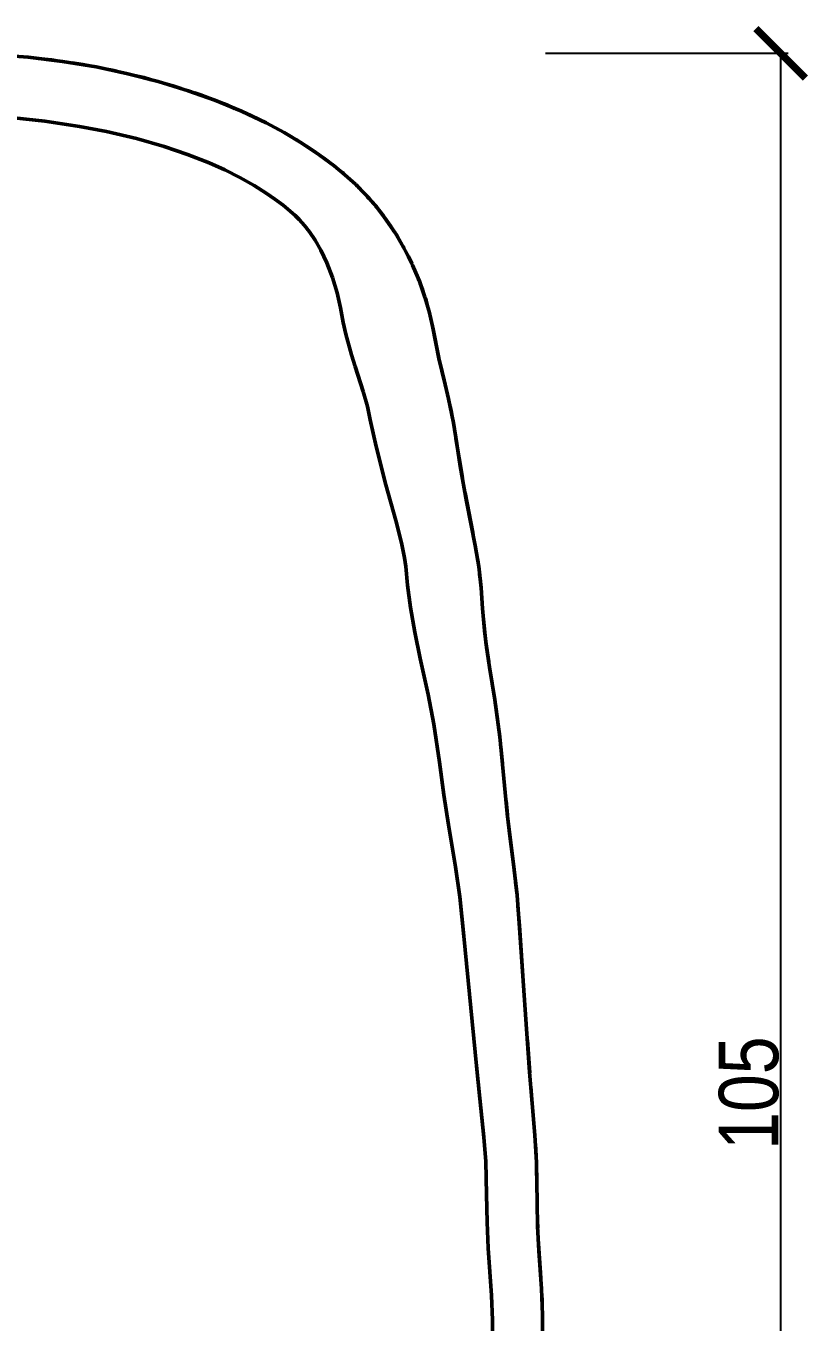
# Model space of a CAD drawing. Header units: millimetres. Extents: x -83 to 206, y -38 to 180.
# Drawn here: x 43.9 to 83.4, y 48.4 to 113.9 of the extents above; entities that cross this region are included whole.
import ezdxf

# ---------------------------------------------------------------- set-up
doc = ezdxf.new("R2010")
doc.units = ezdxf.units.MM
doc.layers.add('DIMENSIONS', color=1, linetype='Continuous', lineweight=18)
doc.layers.add('VISIBLE', color=7, linetype='Continuous', lineweight=50)
doc.styles.add('OpenSansCondensed-Light', font='OpenSansCondensed-Light.ttf')
doc.dimstyles.new('EZDXF', dxfattribs={"dimtxt": 3, "dimasz": 2.5, "dimexe": 0.375, "dimexo": 0.125, "dimgap": 0.1, "dimtad": 1, "dimdec": 1, "dimzin": 12, "dimdsep": 46, "dimtxsty": 'OpenSansCondensed-Light', "dimblk": 'ARCHTICK', "dimcen": 2.5, "dimazin": 3, "dimtfac": 0.5, "dimtmove": 2, "dimatfit": 3})

# ---------------------------------------------------------------- blocks, each defined once
blk = doc.blocks.new('_ARCHTICK')
at = {"color": 0, "linetype": 'BYBLOCK', "const_width": 0.15}
blk.add_lwpolyline([(-0.5, -0.5), (0.5, 0.5)], dxfattribs=at)

msp = doc.modelspace()

# ---------------------------------------------------------------- linework, layer by layer
at = {"layer": 'VISIBLE'}
for points in [[(44.042, 112.301), (42.39, 112.431)], [(45.78, 112.091), (44.042, 112.301)], [(44.554, 112.239), (45.22, 112.168)], [(45.22, 112.168), (45.515, 112.123)], [(47.479, 111.81), (45.78, 112.091)], [(46.243, 112.015), (46.81, 111.93)], [(46.81, 111.93), (47.164, 111.862)], [(49.012, 111.487), (47.479, 111.81)], [(47.924, 111.716), (48.365, 111.632)], [(48.365, 111.632), (48.686, 111.556)], [(50.601, 111.08), (49.012, 111.487)], [(49.411, 111.385), (49.878, 111.275)], [(49.878, 111.275), (50.26, 111.167)], [(52.121, 110.613), (50.601, 111.08)], [(50.947, 110.974), (51.339, 110.863)], [(51.339, 110.863), (51.754, 110.726)], [(53.461, 110.133), (52.121, 110.613)], [(52.432, 110.502), (52.739, 110.4)], [(52.739, 110.4), (53.092, 110.265)], [(54.814, 109.572), (53.461, 110.133)], [(53.748, 110.014), (54.067, 109.892)], [(54.067, 109.892), (54.459, 109.719)], [(56.047, 108.985), (54.814, 109.572)], [(55.059, 109.455), (55.321, 109.34)], [(55.321, 109.34), (55.695, 109.153)], [(44.892, 109.069), (43.326, 109.234)], [(46.627, 108.813), (44.892, 109.069)], [(47.995, 108.553), (46.627, 108.813)], [(56.96, 108.495), (56.047, 108.985)], [(56.304, 108.847), (56.486, 108.756)], [(56.486, 108.756), (56.676, 108.647)], [(49.505, 108.199), (47.995, 108.553)], [(50.914, 107.797), (49.505, 108.199)], [(57.856, 107.96), (56.96, 108.495)], [(57.321, 108.279), (57.563, 108.141)], [(57.563, 108.141), (57.718, 108.042)], [(52.091, 107.398), (50.914, 107.797)], [(53.18, 106.97), (52.091, 107.398)], [(58.728, 107.378), (57.856, 107.96)], [(58.057, 107.826), (58.343, 107.643)], [(58.343, 107.643), (58.541, 107.503)], [(59.479, 106.82), (58.728, 107.378)], [(53.969, 106.617), (53.18, 106.97)], [(58.942, 107.219), (59.146, 107.075)], [(59.146, 107.075), (59.296, 106.956)], [(60.025, 106.372), (59.479, 106.82)], [(54.726, 106.238), (53.969, 106.617)], [(55.45, 105.831), (54.726, 106.238)], [(59.799, 106.557), (59.917, 106.463)], [(59.917, 106.463), (59.957, 106.427)], [(60.556, 105.892), (60.025, 106.372)], [(56.061, 105.446), (55.45, 105.831)], [(56.5, 105.142), (56.061, 105.446)], [(61.068, 105.377), (60.556, 105.892)], [(60.607, 105.841), (60.647, 105.804)], [(60.647, 105.804), (60.772, 105.675)], [(61.555, 104.826), (61.068, 105.377)], [(56.918, 104.825), (56.5, 105.142)], [(57.268, 104.534), (56.918, 104.825)], [(61.176, 105.254), (61.261, 105.166)], [(61.261, 105.166), (61.474, 104.917)], [(62.017, 104.235), (61.555, 104.826)], [(61.582, 104.791), (61.622, 104.744)], [(61.622, 104.744), (61.99, 104.272)], [(57.511, 104.313), (57.268, 104.534)], [(57.716, 104.109), (57.511, 104.313)], [(57.99, 103.806), (57.716, 104.109)], [(61.99, 104.272), (62.005, 104.251)], [(62.563, 103.436), (62.017, 104.235)], [(62.049, 104.189), (62.336, 103.784)], [(58.235, 103.491), (57.99, 103.806)], [(58.521, 103.068), (58.235, 103.491)], [(62.336, 103.784), (62.505, 103.521)], [(63.041, 102.615), (62.563, 103.436)], [(58.809, 102.569), (58.521, 103.068)], [(62.595, 103.38), (62.659, 103.281)], [(62.659, 103.281), (62.959, 102.764)], [(62.959, 102.764), (63.011, 102.666)], [(59.118, 101.924), (58.809, 102.569)], [(63.445, 101.8), (63.041, 102.615)], [(63.091, 102.514), (63.237, 102.235)], [(63.237, 102.235), (63.4, 101.891)], [(59.405, 101.183), (59.118, 101.924)], [(63.786, 100.992), (63.445, 101.8)], [(63.463, 101.759), (63.493, 101.694)], [(63.493, 101.694), (63.726, 101.144)], [(59.641, 100.405), (59.405, 101.183)], [(63.726, 101.144), (63.761, 101.049)], [(64.069, 100.185), (63.786, 100.992)], [(63.825, 100.878), (63.936, 100.583)], [(59.804, 99.654), (59.641, 100.405)], [(63.936, 100.583), (64.028, 100.301)], [(64.274, 99.468), (64.069, 100.185)], [(59.937, 98.913), (59.804, 99.654)], [(64.089, 100.114), (64.121, 100.015)], [(64.121, 100.015), (64.252, 99.543)], [(64.364, 99.093), (64.274, 99.468)], [(60.073, 98.323), (59.937, 98.913)], [(64.278, 99.451), (64.281, 99.439)], [(64.281, 99.439), (64.288, 99.409)], [(64.445, 98.725), (64.364, 99.093)], [(60.366, 97.285), (60.073, 98.323)], [(64.615, 97.872), (64.445, 98.725)], [(64.453, 98.683), (64.458, 98.662)], [(64.458, 98.662), (64.768, 97.119)], [(64.774, 97.093), (64.615, 97.872)], [(60.551, 96.686), (60.366, 97.285)], [(64.772, 97.099), (65.071, 95.839)], [(64.845, 96.775), (64.774, 97.093)], [(60.957, 95.421), (60.551, 96.686)], [(65.031, 96.002), (64.845, 96.775)], [(65.258, 95.058), (65.031, 96.002)], [(65.071, 95.839), (65.085, 95.778)], [(61.169, 94.671), (60.957, 95.421)], [(65.503, 93.842), (65.258, 95.058)], [(61.308, 94.001), (61.169, 94.671)], [(65.333, 94.688), (65.407, 94.362)], [(65.407, 94.362), (65.458, 94.064)], [(61.602, 92.641), (61.308, 94.001)], [(65.674, 92.789), (65.503, 93.842)], [(65.604, 93.216), (65.633, 93.049)], [(65.633, 93.049), (65.956, 91.073)], [(62.101, 90.712), (61.602, 92.641)], [(65.853, 91.65), (65.674, 92.789)], [(66.172, 89.866), (65.853, 91.65)], [(62.595, 88.907), (62.101, 90.712)], [(66.092, 90.315), (66.478, 88.315)], [(66.389, 88.763), (66.172, 89.866)], [(62.881, 87.78), (62.595, 88.907)], [(66.605, 87.657), (66.389, 88.763)], [(63.034, 87.026), (62.881, 87.78)], [(66.478, 88.315), (66.506, 88.163)], [(66.781, 86.597), (66.605, 87.657)], [(66.667, 87.283), (66.725, 86.966)], [(63.096, 86.591), (63.034, 87.026)], [(63.191, 85.652), (63.096, 86.591)], [(66.725, 86.966), (66.746, 86.811)], [(66.902, 85.514), (66.781, 86.597)], [(66.825, 86.2), (66.87, 85.858)], [(66.87, 85.858), (66.885, 85.663)], [(63.337, 84.524), (63.191, 85.652)], [(66.979, 84.476), (66.902, 85.514)], [(63.552, 83.276), (63.337, 84.524)], [(67.07, 83.364), (66.979, 84.476)], [(67.025, 83.909), (67.102, 83.091)], [(63.831, 81.946), (63.552, 83.276)], [(67.17, 82.526), (67.07, 83.364)], [(67.141, 82.768), (67.284, 81.774)], [(67.324, 81.514), (67.17, 82.526)], [(64.237, 80.126), (63.831, 81.946)], [(67.591, 79.864), (67.324, 81.514)], [(64.51, 78.633), (64.237, 80.126)], [(67.841, 77.991), (67.591, 79.864)], [(67.622, 79.632), (67.662, 79.379)], [(67.662, 79.379), (67.74, 78.75)], [(64.795, 76.717), (64.51, 78.633)], [(68.023, 76.237), (67.841, 77.991)], [(67.881, 77.602), (67.914, 77.342)], [(67.914, 77.342), (67.981, 76.643)], [(65.024, 75.055), (64.795, 76.717)], [(68.223, 74.115), (68.023, 76.237)], [(65.255, 73.547), (65.024, 75.055)], [(68.16, 74.78), (68.231, 74.046)], [(68.37, 72.852), (68.223, 74.115)], [(65.615, 71.424), (65.255, 73.547)], [(68.27, 73.713), (68.487, 71.949)], [(68.538, 71.559), (68.37, 72.852)], [(65.831, 69.922), (65.615, 71.424)], [(68.487, 71.949), (68.488, 71.944)], [(68.717, 69.994), (68.538, 71.559)], [(68.642, 70.648), (68.704, 70.129)], [(68.704, 70.129), (68.71, 70.06)], [(66.028, 67.926), (65.831, 69.922)], [(68.862, 68.091), (68.717, 69.994)], [(68.76, 69.436), (68.838, 68.459)], [(68.838, 68.459), (69.048, 65.423)], [(69.352, 61.07), (68.862, 68.091)], [(66.672, 61.39), (66.028, 67.926)], [(69.239, 62.688), (69.356, 61.022)], [(66.84, 59.729), (66.672, 61.39)], [(69.46, 59.686), (69.352, 61.07)], [(69.409, 60.339), (69.479, 59.461)], [(67.041, 57.787), (66.84, 59.729)], [(69.614, 57.886), (69.46, 59.686)], [(69.479, 59.461), (69.482, 59.424)], [(67.135, 56.547), (67.041, 57.787)], [(69.697, 56.507), (69.614, 57.886)], [(69.64, 57.454), (69.667, 57.114)], [(69.667, 57.114), (69.676, 56.847)], [(67.177, 54.89), (67.135, 56.547)], [(69.731, 54.466), (69.697, 56.507)], [(69.705, 56.041), (69.719, 55.624)], [(69.719, 55.624), (69.734, 54.346)], [(67.202, 53.491), (67.177, 54.89)], [(69.754, 53.295), (69.731, 54.466)], [(67.262, 52.177), (67.202, 53.491)], [(69.748, 53.583), (69.76, 53.18)], [(69.821, 52.04), (69.754, 53.295)], [(69.788, 52.655), (69.898, 50.93)], [(67.432, 49.779), (67.262, 52.177)], [(69.948, 50.128), (69.821, 52.04)], [(69.898, 50.93), (69.914, 50.639)], [(67.477, 48.543), (67.432, 49.779)], [(69.993, 48.804), (69.948, 50.128)], [(69.958, 49.831), (69.975, 49.519)], [(69.975, 49.519), (69.981, 49.159)], [(67.468, 46.103), (67.477, 48.543)], [(70.001, 46.9), (69.993, 48.804)]]:
    msp.add_lwpolyline(points, dxfattribs=at)

# ---------------------------------------------------------------- dimensions: what is measured, and where the dimension line sits
at = {"layer": 'DIMENSIONS'}
msp.add_linear_dim(base=(82.019, 7.503), p1=(70.019, 7.503), p2=(70.019, 112.5), angle=90, dimstyle='EZDXF', override={"dimdec": 1, "dimlfac": 1}, dxfattribs=at).render()

doc.saveas('drawing.dxf')
